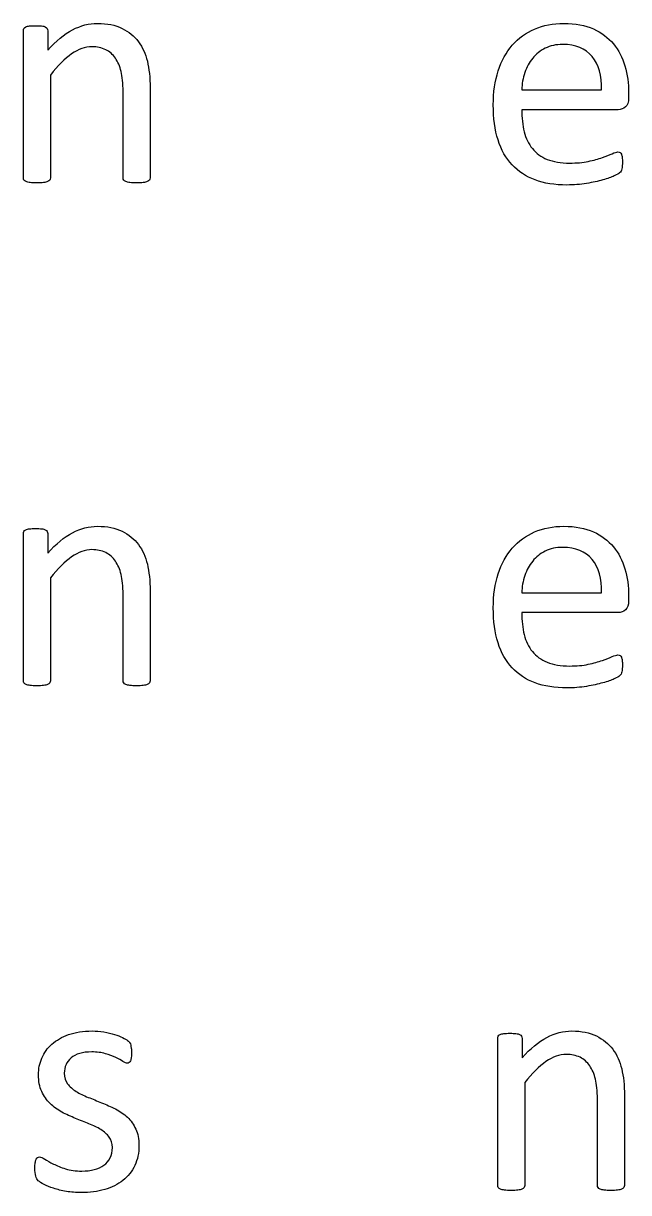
# Model space of a CAD drawing. Extents: x 0 to 612, y 0 to 328.
# Drawn here: x 462.24 to 481.33, y 192.66 to 229.55 of the extents above; entities that cross this region are included whole.
import ezdxf

# ---------------------------------------------------------------- set-up
doc = ezdxf.new("R2010")
doc.units = 0
doc.layers.add('Layer_1', color=7, linetype='CONTINUOUS')

msp = doc.modelspace()

# ---------------------------------------------------------------- linework, layer by layer
at = {"layer": 'Layer_1', "color": 7}
for p, q in [((462.236689, 224.679846), (462.236689, 229.320782)), ((463.005061, 229.320782), (463.005061, 228.707146)), ((463.08749, 227.923348), (463.08749, 224.679846)), ((465.382175, 224.679846), (465.382175, 227.397374)), ((466.233088, 227.510817), (466.232985, 224.679846)), ((477.959603, 227.454098), (480.476021, 227.454098)), ((481.331955, 227.356143), (481.332017, 227.201422)), ((481.001994, 226.83015), (477.959603, 226.83015)), ((462.236689, 208.810551), (462.236689, 213.451487)), ((463.005061, 213.451487), (463.005061, 212.837851)), ((463.08749, 212.054048), (463.08749, 208.810551)), ((465.382175, 208.810551), (465.382175, 211.528079)), ((466.233088, 211.641521), (466.232985, 208.810551)), ((477.959603, 211.584798), (480.476021, 211.584798)), ((481.331955, 211.486848), (481.332017, 211.332127)), ((481.001994, 210.96085), (477.959603, 210.96085)), ((477.202348, 192.884786), (477.202348, 197.525718)), ((477.970672, 197.525718), (477.970672, 196.912086)), ((478.053195, 196.128283), (478.053195, 192.884786)), ((480.34788, 192.884786), (480.34788, 195.602309)), ((481.198699, 195.715757), (481.19869, 192.884786)), ((465.88427, 194.14817), (465.884265, 194.148151))]:
    msp.add_line(p, q, dxfattribs=at)
for points in [[(463.786285, 229.349146), (464.045827, 229.48493), (464.307957, 229.552826), (464.572662, 229.552831)], [(464.572662, 229.552831), (464.882057, 229.552826), (465.142465, 229.500399), (465.353886, 229.395554)], [(478.366915, 229.374951), (478.641931, 229.493547), (478.949608, 229.55285), (479.289946, 229.552854)], [(479.289946, 229.552854), (479.654342, 229.55285), (479.964598, 229.494408), (480.220709, 229.37753)], [(462.236689, 229.320782), (462.236689, 229.348266), (462.241819, 229.371487), (462.252173, 229.390396)], [(462.252173, 229.390396), (462.262479, 229.409315), (462.283093, 229.426493), (462.31405, 229.441962)], [(462.31405, 229.441962), (462.34497, 229.457445), (462.384525, 229.467752), (462.432655, 229.472882)], [(462.432655, 229.472882), (462.480781, 229.478059), (462.544381, 229.4806), (462.623449, 229.4806)], [(462.623449, 229.4806), (462.699078, 229.480595), (462.761816, 229.478247), (462.811664, 229.472882)], [(462.811664, 229.472882), (462.861508, 229.467705), (462.900183, 229.457398), (462.927686, 229.441962)], [(462.927686, 229.441962), (462.95517, 229.426479), (462.974955, 229.409301), (462.986989, 229.390396)], [(462.986989, 229.390396), (462.999037, 229.371477), (463.005014, 229.348276), (463.005061, 229.320782)], [(463.005061, 228.707146), (463.266325, 228.999349), (463.526733, 229.213349), (463.786285, 229.349146)], [(465.353886, 229.395554), (465.565302, 229.2907), (465.73633, 229.150611), (465.86697, 228.975291)], [(477.663037, 228.864446), (477.857272, 229.086178), (478.091894, 229.256345), (478.366915, 229.374951)], [(480.220709, 229.37753), (480.476816, 229.260642), (480.687376, 229.103365), (480.852394, 228.9057)], [(464.397262, 228.815436), (464.184123, 228.815431), (463.970984, 228.739802), (463.757845, 228.588545)], [(464.832995, 228.72262), (464.707518, 228.784492), (464.562271, 228.815431), (464.397262, 228.815436)], [(465.86697, 228.975291), (465.997599, 228.799962), (466.091276, 228.59456), (466.148005, 228.35908)], [(477.216993, 228.054862), (477.320125, 228.372851), (477.468808, 228.642709), (477.663037, 228.864446)], [(478.702156, 228.769028), (478.544019, 228.689954), (478.411666, 228.585105), (478.305094, 228.454475)], [(479.253911, 228.887629), (479.044207, 228.887624), (478.860289, 228.848097), (478.702156, 228.769028)], [(480.179521, 228.506041), (479.97153, 228.76043), (479.662997, 228.887624), (479.253911, 228.887629)], [(480.852394, 228.9057), (481.017398, 228.708026), (481.138578, 228.475982), (481.215933, 228.20956)], [(463.757845, 228.588545), (463.544706, 228.437283), (463.321251, 228.215551), (463.08749, 227.923348)], [(465.139815, 228.454475), (465.060742, 228.571353), (464.958471, 228.660733), (464.832995, 228.72262)], [(465.320293, 228.036791), (465.27902, 228.198359), (465.218879, 228.337587), (465.139815, 228.454475)], [(478.305094, 228.454475), (478.198527, 228.323836), (478.116018, 228.171717), (478.057581, 227.998115)], [(480.476021, 227.454098), (480.486327, 227.900998), (480.387497, 228.251647), (480.179521, 228.506041)], [(465.382175, 227.397374), (465.38217, 227.662074), (465.361562, 227.875213), (465.320293, 228.036791)], [(466.148005, 228.35908), (466.204719, 228.123592), (466.233083, 227.840839), (466.233088, 227.510817)], [(477.062296, 226.979713), (477.062296, 227.378488), (477.113862, 227.736869), (477.216993, 228.054862)], [(481.215933, 228.20956), (481.293275, 227.943133), (481.331951, 227.658662), (481.331955, 227.356143)], [(478.057581, 227.998115), (477.999135, 227.824508), (477.966479, 227.643169), (477.959603, 227.454098)], [(477.211835, 225.876199), (477.112144, 226.19247), (477.062296, 226.560306), (477.062296, 226.979713)], [(481.231464, 226.915233), (481.164424, 226.858505), (481.087934, 226.830145), (481.001994, 226.83015)], [(481.332017, 227.201422), (481.332012, 227.067347), (481.298508, 226.971952), (481.231464, 226.915233)], [(477.959603, 226.83015), (477.959603, 226.572316), (477.985393, 226.340268), (478.036954, 226.134009)], [(477.655305, 225.087243), (477.459353, 225.296942), (477.311532, 225.559929), (477.211835, 225.876199)], [(478.036954, 226.134009), (478.08852, 225.927742), (478.17446, 225.750699), (478.294783, 225.602877)], [(478.294783, 225.602877), (478.415102, 225.455056), (478.571517, 225.341608), (478.764033, 225.262544)], [(480.504385, 225.319268), (480.629857, 225.36393), (480.732988, 225.404347), (480.81378, 225.440448)], [(480.81378, 225.440448), (480.894561, 225.476544), (480.955582, 225.494588), (480.996841, 225.494588)], [(480.996841, 225.494588), (481.02089, 225.494588), (481.042397, 225.488564), (481.061297, 225.476563)], [(481.061297, 225.476563), (481.080216, 225.464515), (481.094805, 225.446491), (481.105112, 225.422423)], [(478.379805, 224.612835), (478.092755, 224.719407), (477.851252, 224.87754), (477.655305, 225.087243)], [(478.764033, 225.262544), (478.956545, 225.183475), (479.192029, 225.143939), (479.470485, 225.143943)], [(479.470485, 225.143943), (479.6905, 225.143939), (479.886447, 225.161968), (480.058341, 225.198083)], [(480.058341, 225.198083), (480.230221, 225.23418), (480.378903, 225.274573), (480.504385, 225.319268)], [(481.105112, 225.422423), (481.115419, 225.398374), (481.123137, 225.364838), (481.128314, 225.321866)], [(481.128314, 225.321866), (481.133443, 225.278898), (481.136032, 225.226471), (481.136032, 225.164589)], [(481.136032, 225.164589), (481.136032, 225.11988), (481.134149, 225.081224), (481.130855, 225.048567)], [(480.878174, 224.739173), (480.785354, 224.696205), (480.665031, 224.654089), (480.517214, 224.612835)], [(481.045767, 224.831993), (481.026848, 224.813074), (480.97099, 224.782145), (480.878174, 224.739173)], [(481.09217, 224.891291), (481.080122, 224.870678), (481.064686, 224.850912), (481.045767, 224.831993)], [(481.11796, 224.960905), (481.112783, 224.935115), (481.104218, 224.911918), (481.09217, 224.891291)], [(481.130855, 225.048567), (481.127561, 225.015906), (481.123137, 224.98669), (481.11796, 224.960905)], [(462.254714, 224.610232), (462.242666, 224.629151), (462.236689, 224.652353), (462.236689, 224.679846)], [(462.321749, 224.561246), (462.289088, 224.574988), (462.266743, 224.591318), (462.254714, 224.610232)], [(462.45324, 224.530326), (462.398239, 224.537197), (462.354406, 224.547503), (462.321749, 224.561246)], [(462.659504, 224.520019), (462.576999, 224.520019), (462.508246, 224.523314), (462.45324, 224.530326)], [(462.870925, 224.530326), (462.815923, 224.523455), (462.745448, 224.520019), (462.659504, 224.520019)], [(462.999842, 224.561246), (462.968922, 224.547503), (462.925931, 224.537197), (462.870925, 224.530326)], [(463.066877, 224.610232), (463.053135, 224.591313), (463.03078, 224.574983), (462.999842, 224.561246)], [(463.08749, 224.679846), (463.087485, 224.652362), (463.080619, 224.629142), (463.066877, 224.610232)], [(465.402788, 224.610232), (465.389046, 224.629151), (465.382175, 224.652353), (465.382175, 224.679846)], [(465.469823, 224.561246), (465.438856, 224.574988), (465.416535, 224.591318), (465.402788, 224.610232)], [(465.598735, 224.530326), (465.543729, 224.537197), (465.500757, 224.547503), (465.469823, 224.561246)], [(465.810156, 224.520019), (465.724207, 224.520019), (465.653736, 224.523314), (465.598735, 224.530326)], [(466.01642, 224.530326), (465.961413, 224.523455), (465.892656, 224.520019), (465.810156, 224.520019)], [(466.145336, 224.561246), (466.11437, 224.547503), (466.071421, 224.537197), (466.01642, 224.530326)], [(466.212371, 224.610232), (466.198629, 224.591313), (466.176275, 224.574983), (466.145336, 224.561246)], [(466.232985, 224.679846), (466.23298, 224.652362), (466.226114, 224.629142), (466.212371, 224.610232)], [(479.382762, 224.452979), (479.001174, 224.452979), (478.666855, 224.506268), (478.379805, 224.612835)], [(480.004135, 224.501971), (479.809896, 224.46931), (479.602776, 224.452979), (479.382762, 224.452979)], [(480.517214, 224.612835), (480.369388, 224.571609), (480.19836, 224.534627), (480.004135, 224.501971)], [(463.786285, 213.479847), (464.045827, 213.615635), (464.307957, 213.683531), (464.572662, 213.683536)], [(464.572662, 213.683536), (464.882057, 213.683531), (465.142465, 213.631104), (465.353886, 213.526259)], [(478.366915, 213.505655), (478.641931, 213.624252), (478.949608, 213.683554), (479.289946, 213.683559)], [(479.289946, 213.683559), (479.654342, 213.683554), (479.964598, 213.625113), (480.220709, 213.508234)], [(462.236689, 213.451487), (462.236689, 213.478971), (462.241819, 213.502187), (462.252173, 213.521101)], [(462.252173, 213.521101), (462.262479, 213.54002), (462.283093, 213.557198), (462.31405, 213.572667)], [(462.31405, 213.572667), (462.34497, 213.58815), (462.384525, 213.598457), (462.432655, 213.603587)], [(462.432655, 213.603587), (462.480781, 213.608716), (462.544381, 213.611305), (462.623449, 213.611305)], [(462.623449, 213.611305), (462.699078, 213.6113), (462.761816, 213.608952), (462.811664, 213.603587)], [(462.811664, 213.603587), (462.861508, 213.59841), (462.900183, 213.588103), (462.927686, 213.572667)], [(462.927686, 213.572667), (462.95517, 213.557184), (462.974955, 213.540006), (462.986989, 213.521101)], [(462.986989, 213.521101), (462.999037, 213.502182), (463.005014, 213.478981), (463.005061, 213.451487)], [(463.005061, 212.837851), (463.266325, 213.130054), (463.526733, 213.344054), (463.786285, 213.479847)], [(465.353886, 213.526259), (465.565302, 213.4214), (465.73633, 213.281316), (465.86697, 213.105996)], [(477.663037, 212.995151), (477.857272, 213.216883), (478.091894, 213.38705), (478.366915, 213.505655)], [(480.220709, 213.508234), (480.476816, 213.391347), (480.687376, 213.23407), (480.852394, 213.036405)], [(464.397262, 212.94614), (464.184123, 212.946136), (463.970984, 212.870507), (463.757845, 212.71925)], [(464.832995, 212.85332), (464.707518, 212.915197), (464.562271, 212.946136), (464.397262, 212.94614)], [(465.86697, 213.105996), (465.997599, 212.930666), (466.091276, 212.725264), (466.148005, 212.48978)], [(477.216993, 212.185567), (477.320125, 212.503551), (477.468808, 212.773414), (477.663037, 212.995151)], [(478.702156, 212.899733), (478.544019, 212.820659), (478.411666, 212.71581), (478.305094, 212.58518)], [(479.253911, 213.018333), (479.044207, 213.018329), (478.860289, 212.978801), (478.702156, 212.899733)], [(480.179521, 212.636746), (479.97153, 212.891134), (479.662997, 213.018329), (479.253911, 213.018333)], [(480.852394, 213.036405), (481.017398, 212.838731), (481.138578, 212.606682), (481.215933, 212.340265)], [(463.757845, 212.71925), (463.544706, 212.567988), (463.321251, 212.346256), (463.08749, 212.054048)], [(465.139815, 212.58518), (465.060742, 212.702058), (464.958471, 212.791438), (464.832995, 212.85332)], [(465.320293, 212.167495), (465.27902, 212.329064), (465.218879, 212.468292), (465.139815, 212.58518)], [(478.305094, 212.58518), (478.198527, 212.45454), (478.116018, 212.302422), (478.057581, 212.12882)], [(480.476021, 211.584798), (480.486327, 212.031703), (480.387497, 212.382347), (480.179521, 212.636746)], [(465.382175, 211.528079), (465.38217, 211.792779), (465.361562, 212.005918), (465.320293, 212.167495)], [(466.148005, 212.48978), (466.204719, 212.254297), (466.233083, 211.971544), (466.233088, 211.641521)], [(477.062296, 211.110418), (477.062296, 211.509193), (477.113862, 211.867574), (477.216993, 212.185567)], [(481.215933, 212.340265), (481.293275, 212.073837), (481.331951, 211.789367), (481.331955, 211.486848)], [(478.057581, 212.12882), (477.999135, 211.955213), (477.966479, 211.773874), (477.959603, 211.584798)], [(477.211835, 210.006904), (477.112144, 210.323175), (477.062296, 210.691011), (477.062296, 211.110418)], [(481.231464, 211.045938), (481.164424, 210.98921), (481.087934, 210.96085), (481.001994, 210.96085)], [(481.332017, 211.332127), (481.332012, 211.198052), (481.298508, 211.102657), (481.231464, 211.045938)], [(477.959603, 210.96085), (477.959603, 210.703021), (477.985393, 210.470973), (478.036954, 210.26471)], [(477.655305, 209.217948), (477.459353, 209.427647), (477.311532, 209.690634), (477.211835, 210.006904)], [(478.036954, 210.26471), (478.08852, 210.058446), (478.17446, 209.881404), (478.294783, 209.733582)], [(478.294783, 209.733582), (478.415102, 209.585761), (478.571517, 209.472313), (478.764033, 209.393249)], [(480.504385, 209.449968), (480.629857, 209.494677), (480.732988, 209.535051), (480.81378, 209.571148)], [(480.81378, 209.571148), (480.894561, 209.607244), (480.955582, 209.625293), (480.996841, 209.625293)], [(480.996841, 209.625293), (481.02089, 209.625293), (481.042397, 209.619269), (481.061297, 209.607268)], [(481.061297, 209.607268), (481.080216, 209.59522), (481.094805, 209.577195), (481.105112, 209.553123)], [(478.379805, 208.74354), (478.092755, 208.850112), (477.851252, 209.008244), (477.655305, 209.217948)], [(478.764033, 209.393249), (478.956545, 209.31418), (479.192029, 209.274643), (479.470485, 209.274643)], [(479.470485, 209.274643), (479.6905, 209.274643), (479.886447, 209.292715), (480.058341, 209.328788)], [(480.058341, 209.328788), (480.230221, 209.364885), (480.378903, 209.405278), (480.504385, 209.449968)], [(481.105112, 209.553123), (481.115419, 209.529075), (481.123137, 209.495543), (481.128314, 209.452571)], [(481.128314, 209.452571), (481.133443, 209.409603), (481.136032, 209.357176), (481.136032, 209.295294)], [(481.136032, 209.295294), (481.136032, 209.250585), (481.134149, 209.211929), (481.130855, 209.179272)], [(480.878174, 208.869878), (480.785354, 208.82691), (480.665031, 208.784794), (480.517214, 208.74354)], [(481.045767, 208.962693), (481.026848, 208.943774), (480.97099, 208.91285), (480.878174, 208.869878)], [(481.09217, 209.021996), (481.080122, 209.001383), (481.064686, 208.981617), (481.045767, 208.962693)], [(481.11796, 209.09161), (481.112783, 209.06582), (481.104218, 209.042623), (481.09217, 209.021996)], [(481.130855, 209.179272), (481.127561, 209.146611), (481.123137, 209.117391), (481.11796, 209.09161)], [(462.254714, 208.740937), (462.242666, 208.759856), (462.236689, 208.783058), (462.236689, 208.810551)], [(462.321749, 208.69195), (462.289088, 208.705692), (462.266743, 208.722023), (462.254714, 208.740937)], [(462.45324, 208.661031), (462.398239, 208.667902), (462.354406, 208.678208), (462.321749, 208.69195)], [(462.659504, 208.650724), (462.576999, 208.650724), (462.508246, 208.654018), (462.45324, 208.661031)], [(462.870925, 208.661031), (462.815923, 208.65416), (462.745448, 208.650724), (462.659504, 208.650724)], [(462.999842, 208.69195), (462.968922, 208.678208), (462.925931, 208.667902), (462.870925, 208.661031)], [(463.066877, 208.740937), (463.053135, 208.722018), (463.03078, 208.705688), (462.999842, 208.69195)], [(463.08749, 208.810551), (463.087485, 208.783067), (463.080619, 208.759847), (463.066877, 208.740937)], [(465.402788, 208.740937), (465.389046, 208.759856), (465.382175, 208.783058), (465.382175, 208.810551)], [(465.469823, 208.69195), (465.438856, 208.705692), (465.416535, 208.722023), (465.402788, 208.740937)], [(465.598735, 208.661031), (465.543729, 208.667902), (465.500757, 208.678208), (465.469823, 208.69195)], [(465.810156, 208.650724), (465.724207, 208.650724), (465.653736, 208.654018), (465.598735, 208.661031)], [(466.01642, 208.661031), (465.961413, 208.65416), (465.892656, 208.650724), (465.810156, 208.650724)], [(466.145336, 208.69195), (466.11437, 208.678208), (466.071421, 208.667902), (466.01642, 208.661031)], [(466.212371, 208.740937), (466.198629, 208.722018), (466.176275, 208.705688), (466.145336, 208.69195)], [(466.232985, 208.810551), (466.23298, 208.783067), (466.226114, 208.759847), (466.212371, 208.740937)], [(479.382762, 208.583684), (479.001174, 208.583684), (478.666855, 208.636973), (478.379805, 208.74354)], [(480.004135, 208.632671), (479.809896, 208.60001), (479.602776, 208.583684), (479.382762, 208.583684)], [(480.517214, 208.74354), (480.369388, 208.702266), (480.19836, 208.665332), (480.004135, 208.632671)], [(463.664328, 197.644304), (463.875745, 197.719928), (464.122401, 197.757742), (464.404298, 197.757747)], [(464.404298, 197.757747), (464.528052, 197.757742), (464.651811, 197.747441), (464.775574, 197.726827)], [(478.751896, 197.554082), (479.011443, 197.689865), (479.273568, 197.757761), (479.538278, 197.757766)], [(479.538278, 197.757766), (479.847668, 197.757761), (480.108076, 197.705334), (480.319502, 197.60049)], [(463.135775, 197.342642), (463.276721, 197.468114), (463.452907, 197.568666), (463.664328, 197.644304)], [(464.775574, 197.726827), (464.899328, 197.706214), (465.011054, 197.680424), (465.11075, 197.649476)], [(465.11075, 197.649476), (465.210441, 197.618557), (465.295524, 197.585016), (465.366004, 197.548924)], [(465.366004, 197.548924), (465.436475, 197.512827), (465.489758, 197.481023), (465.525855, 197.453529)], [(465.525855, 197.453529), (465.561952, 197.426045), (465.586014, 197.401959), (465.598048, 197.381336)], [(477.202348, 197.525718), (477.202348, 197.553202), (477.207525, 197.576422), (477.217831, 197.595332)], [(477.217831, 197.595332), (477.228138, 197.614251), (477.248751, 197.631428), (477.279713, 197.646897)], [(477.279713, 197.646897), (477.310633, 197.662381), (477.350184, 197.672687), (477.398314, 197.677817)], [(477.398314, 197.677817), (477.446439, 197.682947), (477.510039, 197.685535), (477.589108, 197.685535)], [(477.589108, 197.685535), (477.664736, 197.685531), (477.727475, 197.683182), (477.777323, 197.677817)], [(477.777323, 197.677817), (477.827171, 197.67264), (477.865841, 197.662334), (477.893345, 197.646897)], [(477.893345, 197.646897), (477.920829, 197.631414), (477.940614, 197.614236), (477.952647, 197.595332)], [(477.952647, 197.595332), (477.964695, 197.576413), (477.970672, 197.553211), (477.970672, 197.525718)], [(477.970672, 196.912086), (478.231937, 197.204289), (478.492345, 197.418285), (478.751896, 197.554082)], [(480.319502, 197.60049), (480.530918, 197.495636), (480.701941, 197.355546), (480.832581, 197.180226)], [(462.818644, 196.90433), (462.889119, 197.071057), (462.994829, 197.21716), (463.135775, 197.342642)], [(464.012427, 197.048754), (463.902415, 197.016093), (463.812173, 196.96968), (463.741703, 196.909526)], [(464.394015, 197.097741), (464.249629, 197.097736), (464.122429, 197.08141), (464.012427, 197.048754)], [(464.824589, 197.041017), (464.699108, 197.078855), (464.555583, 197.097736), (464.394015, 197.097741)], [(465.152032, 196.919837), (465.059212, 196.962805), (464.950061, 197.003198), (464.824589, 197.041017)], [(465.598048, 197.381336), (465.610096, 197.360723), (465.618661, 197.337521), (465.623838, 197.311722)], [(465.623838, 197.311722), (465.629015, 197.285932), (465.634145, 197.254132), (465.639321, 197.216323)], [(465.639321, 197.216323), (465.644498, 197.178485), (465.64704, 197.132096), (465.64704, 197.077095)], [(465.64704, 197.077095), (465.647035, 197.018648), (465.644686, 196.967944), (465.639321, 196.924976)], [(479.362972, 197.020371), (479.149828, 197.020371), (478.936689, 196.944738), (478.723555, 196.793485)], [(479.798705, 196.927555), (479.673223, 196.989428), (479.527981, 197.020371), (479.362972, 197.020371)], [(480.832581, 197.180226), (480.963211, 197.004897), (481.056888, 196.799495), (481.113616, 196.564016)], [(462.712933, 196.380935), (462.712933, 196.563131), (462.748182, 196.737599), (462.818644, 196.90433)], [(463.581848, 196.695526), (463.545751, 196.613017), (463.527703, 196.523637), (463.527707, 196.427385)], [(463.741703, 196.909526), (463.671228, 196.849362), (463.617944, 196.77803), (463.581848, 196.695526)], [(465.378923, 196.798657), (465.320477, 196.836495), (465.244848, 196.876865), (465.152032, 196.919837)], [(465.512993, 196.741938), (465.482073, 196.741933), (465.43736, 196.760857), (465.378923, 196.798657)], [(465.569717, 196.759963), (465.552539, 196.747915), (465.53362, 196.741891), (465.512993, 196.741938)], [(465.613531, 196.819266), (465.601484, 196.791734), (465.586894, 196.771992), (465.569717, 196.759963)], [(465.639321, 196.924976), (465.634145, 196.882009), (465.625579, 196.846764), (465.613531, 196.819266)], [(478.723555, 196.793485), (478.510412, 196.642219), (478.286961, 196.420486), (478.053195, 196.128283)], [(480.10552, 196.65941), (480.026447, 196.776289), (479.924177, 196.865673), (479.798705, 196.927555)], [(480.286003, 196.241726), (480.24473, 196.403299), (480.184585, 196.542527), (480.10552, 196.65941)], [(462.81349, 195.849808), (462.746451, 195.997625), (462.712933, 196.174667), (462.712933, 196.380935)], [(463.527707, 196.427385), (463.527703, 196.293311), (463.562063, 196.180724), (463.630839, 196.089626)], [(481.113616, 196.564016), (481.170335, 196.328527), (481.198695, 196.045774), (481.198699, 195.715757)], [(463.630839, 196.089626), (463.699592, 195.998524), (463.788972, 195.918598), (463.898979, 195.849846)], [(480.34788, 195.602309), (480.347875, 195.867014), (480.327267, 196.080153), (480.286003, 196.241726)], [(463.079052, 195.46822), (462.969044, 195.574787), (462.880525, 195.701982), (462.81349, 195.849808)], [(463.898979, 195.849846), (464.008987, 195.781088), (464.134463, 195.719206), (464.275409, 195.66421)], [(464.275409, 195.66421), (464.416355, 195.609199), (464.55988, 195.55248), (464.705988, 195.494038)], [(463.452907, 195.197496), (463.313679, 195.271407), (463.189059, 195.361648), (463.079052, 195.46822)], [(463.880903, 194.99897), (463.734799, 195.057407), (463.592135, 195.123585), (463.452907, 195.197496)], [(464.705988, 195.494038), (464.852088, 195.435597), (464.996474, 195.370279), (465.139142, 195.298091)], [(465.139142, 195.298091), (465.281806, 195.225893), (465.408139, 195.138231), (465.518151, 195.035104)], [(464.306324, 194.831378), (464.168814, 194.884661), (464.027007, 194.940524), (463.880903, 194.99897)], [(464.677596, 194.648321), (464.567589, 194.717074), (464.44383, 194.778094), (464.306324, 194.831378)], [(465.518151, 195.035104), (465.628154, 194.931968), (465.716677, 194.808209), (465.783717, 194.663828)], [(464.943162, 194.411119), (464.876122, 194.500499), (464.787603, 194.579563), (464.677596, 194.648321)], [(465.783717, 194.663828), (465.850747, 194.519441), (465.884265, 194.347557), (465.88427, 194.14817)], [(465.043715, 194.081097), (465.043715, 194.211727), (465.010206, 194.321734), (464.943162, 194.411119)], [(464.9741, 193.751075), (465.020504, 193.84389), (465.043715, 193.953898), (465.043715, 194.081097)], [(465.884265, 194.148151), (465.88426, 193.910944), (465.84045, 193.699523), (465.752769, 193.513887)], [(462.609811, 193.59641), (462.616682, 193.641072), (462.625294, 193.677192), (462.635601, 193.704695)], [(462.635601, 193.704695), (462.645907, 193.732179), (462.660544, 193.751964), (462.679415, 193.763998)], [(462.679415, 193.763998), (462.698334, 193.776046), (462.719795, 193.782023), (462.743876, 193.782023)], [(462.743876, 193.782023), (462.781667, 193.782023), (462.837553, 193.758821), (462.911464, 193.712409)], [(462.911464, 193.712409), (462.985375, 193.666006), (463.076473, 193.615292), (463.184762, 193.56029)], [(464.775574, 193.521605), (464.861514, 193.581765), (464.927688, 193.658255), (464.9741, 193.751075)], [(462.599504, 193.431397), (462.599504, 193.496714), (462.602799, 193.551716), (462.609811, 193.59641)], [(462.625294, 193.178726), (462.608117, 193.240603), (462.599504, 193.324825), (462.599504, 193.431397)], [(463.184762, 193.56029), (463.293052, 193.505284), (463.421107, 193.45458), (463.568929, 193.408167)], [(463.568929, 193.408167), (463.716751, 193.361764), (463.886917, 193.338553), (464.079434, 193.338553)], [(464.079434, 193.338553), (464.223815, 193.338553), (464.35445, 193.354037), (464.471333, 193.384956)], [(464.471333, 193.384956), (464.588216, 193.415876), (464.689625, 193.461446), (464.775574, 193.521605)], [(465.752769, 193.513887), (465.665107, 193.328251), (465.540487, 193.171836), (465.378918, 193.044637)], [(462.707803, 193.03434), (462.669965, 193.068695), (462.642486, 193.116844), (462.625294, 193.178726)], [(462.888281, 192.918318), (462.805777, 192.961286), (462.745618, 192.999961), (462.707803, 193.03434)], [(465.378918, 193.044637), (465.21734, 192.917443), (465.024829, 192.821187), (464.801378, 192.75587)], [(463.189944, 192.794559), (463.071343, 192.834091), (462.970786, 192.875346), (462.888281, 192.918318)], [(463.592159, 192.696581), (463.442615, 192.722371), (463.308545, 192.755022), (463.189944, 192.794559)], [(464.063988, 192.657896), (463.898975, 192.657896), (463.741698, 192.670791), (463.592159, 192.696581)], [(464.801378, 192.75587), (464.577923, 192.690552), (464.332128, 192.657896), (464.063988, 192.657896)], [(477.22042, 192.815172), (477.208372, 192.834091), (477.202348, 192.857293), (477.202348, 192.884786)], [(477.287455, 192.766181), (477.254794, 192.779923), (477.232453, 192.796253), (477.22042, 192.815172)], [(477.41895, 192.735261), (477.363944, 192.742132), (477.320111, 192.752439), (477.287455, 192.766181)], [(477.625214, 192.724955), (477.542705, 192.724955), (477.473952, 192.728249), (477.41895, 192.735261)], [(477.836635, 192.735261), (477.781629, 192.72839), (477.711154, 192.724955), (477.625214, 192.724955)], [(477.965547, 192.766181), (477.934627, 192.752439), (477.891636, 192.742132), (477.836635, 192.735261)], [(478.032582, 192.815172), (478.01884, 192.796253), (477.996486, 192.779923), (477.965547, 192.766181)], [(478.053195, 192.884786), (478.053195, 192.857302), (478.046324, 192.834077), (478.032582, 192.815172)], [(480.368493, 192.815172), (480.354751, 192.834091), (480.34788, 192.857293), (480.34788, 192.884786)], [(480.435528, 192.766181), (480.404609, 192.779923), (480.38224, 192.796253), (480.368493, 192.815172)], [(480.564445, 192.735261), (480.509435, 192.742132), (480.466462, 192.752439), (480.435528, 192.766181)], [(480.775862, 192.724955), (480.689917, 192.724955), (480.619442, 192.728249), (480.564445, 192.735261)], [(480.98213, 192.735261), (480.927119, 192.72839), (480.858366, 192.724955), (480.775862, 192.724955)], [(481.111042, 192.766181), (481.080122, 192.752439), (481.037126, 192.742132), (480.98213, 192.735261)], [(481.178077, 192.815172), (481.164335, 192.796253), (481.14198, 192.779923), (481.111042, 192.766181)], [(481.19869, 192.884786), (481.198685, 192.857302), (481.191819, 192.834077), (481.178077, 192.815172)]]:
    msp.add_open_spline(points, degree=3, dxfattribs=at)

doc.saveas('drawing.dxf')
